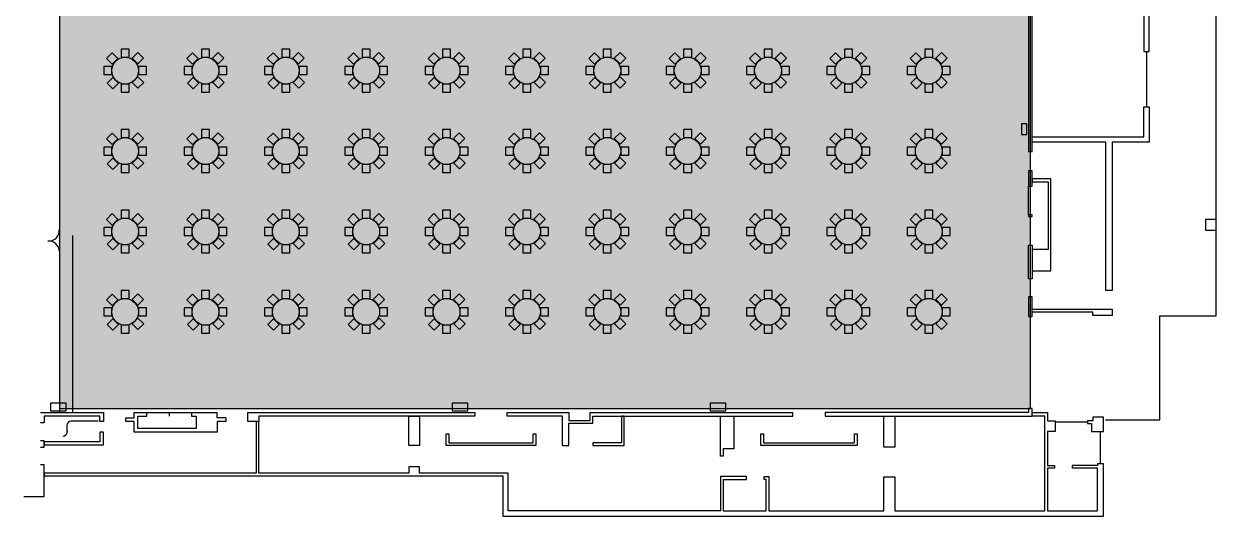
# Model space of a CAD drawing. Header units: feet. Extents: x 304 to 526, y 573 to 801.
# Drawn here: x 303.9 to 526.5, y 572.6 to 664.4 of the extents above; entities that cross this region are included whole.
import ezdxf

# ---------------------------------------------------------------- set-up
doc = ezdxf.new("R2010")
doc.units = ezdxf.units.FT
doc.header["$MEASUREMENT"] = 0
doc.layers.add('building', color=7, linetype='Continuous')
doc.layers.add('Layer 13', color=7, linetype='Continuous')

msp = doc.modelspace()

# ---------------------------------------------------------------- hatches: boundary and pattern name
at = {"layer": 'building', "lineweight": 0, "true_color": 0xe6e6e6, "transparency": 33554687}
h = msp.add_hatch(color=254, dxfattribs=at)
h.dxf.hatch_style = 1
h.paths.add_polyline_path([(491.79, 760.88), (310.54, 760.88), (310.54, 592.71), (491.79, 592.71)])
h = msp.add_hatch(color=254, dxfattribs=at)
h.dxf.hatch_style = 1
h.paths.add_polyline_path([(491.79, 760.88), (310.54, 760.88), (310.54, 592.71), (491.79, 592.71)])
h = msp.add_hatch(color=254, dxfattribs=at)
h.dxf.hatch_style = 1
h.paths.add_polyline_path([(491.79, 760.88), (310.54, 760.88), (310.54, 592.71), (491.79, 592.71)])
h = msp.add_hatch(color=254, dxfattribs=at)
h.dxf.hatch_style = 1
h.paths.add_polyline_path([(491.79, 760.88), (310.54, 760.88), (310.54, 592.71), (491.79, 592.71)])
at = {"layer": 'Layer 13', "lineweight": 0, "true_color": 0xd5a6bd, "transparency": 33554687}
h = msp.add_hatch(color=9, dxfattribs=at)
edge = h.paths.add_edge_path(flags=0)
edge.add_ellipse((322.82, 655.73), major_axis=(2.5, 0), ratio=1, start_angle=0.0057, end_angle=360, ccw=False)
edge.add_line((325.32, 655.73), (325.32, 655.73))
h = msp.add_hatch(color=9, dxfattribs=at)
edge = h.paths.add_edge_path(flags=0)
edge.add_ellipse((337.82, 655.73), major_axis=(2.5, 0), ratio=1, start_angle=0.0057, end_angle=360, ccw=False)
edge.add_line((340.32, 655.73), (340.32, 655.73))
h = msp.add_hatch(color=9, dxfattribs=at)
edge = h.paths.add_edge_path(flags=0)
edge.add_ellipse((352.82, 655.73), major_axis=(2.5, 0), ratio=1, start_angle=0.0057, end_angle=360, ccw=False)
edge.add_line((355.32, 655.73), (355.32, 655.73))
h = msp.add_hatch(color=9, dxfattribs=at)
edge = h.paths.add_edge_path(flags=0)
edge.add_ellipse((367.82, 655.73), major_axis=(2.5, 0), ratio=1, start_angle=0.0057, end_angle=360, ccw=False)
edge.add_line((370.32, 655.73), (370.32, 655.73))
h = msp.add_hatch(color=9, dxfattribs=at)
edge = h.paths.add_edge_path(flags=0)
edge.add_ellipse((382.82, 655.73), major_axis=(2.5, 0), ratio=1, start_angle=0.0057, end_angle=360, ccw=False)
edge.add_line((385.32, 655.73), (385.32, 655.73))
h = msp.add_hatch(color=9, dxfattribs=at)
edge = h.paths.add_edge_path(flags=0)
edge.add_ellipse((397.82, 655.73), major_axis=(2.5, 0), ratio=1, start_angle=0.0057, end_angle=360, ccw=False)
edge.add_line((400.32, 655.73), (400.32, 655.73))
h = msp.add_hatch(color=9, dxfattribs=at)
edge = h.paths.add_edge_path(flags=0)
edge.add_ellipse((412.82, 655.73), major_axis=(2.5, 0), ratio=1, start_angle=0.0057, end_angle=360, ccw=False)
edge.add_line((415.32, 655.73), (415.32, 655.73))
h = msp.add_hatch(color=9, dxfattribs=at)
edge = h.paths.add_edge_path(flags=0)
edge.add_ellipse((427.82, 655.73), major_axis=(2.5, 0), ratio=1, start_angle=0.0057, end_angle=360, ccw=False)
edge.add_line((430.32, 655.73), (430.32, 655.73))
h = msp.add_hatch(color=9, dxfattribs=at)
edge = h.paths.add_edge_path(flags=0)
edge.add_ellipse((442.82, 655.73), major_axis=(2.5, 0), ratio=1, start_angle=0.0057, end_angle=360, ccw=False)
edge.add_line((445.32, 655.73), (445.32, 655.73))
h = msp.add_hatch(color=9, dxfattribs=at)
edge = h.paths.add_edge_path(flags=0)
edge.add_ellipse((457.82, 655.73), major_axis=(2.5, 0), ratio=1, start_angle=0.0057, end_angle=360, ccw=False)
edge.add_line((460.32, 655.73), (460.32, 655.73))
h = msp.add_hatch(color=9, dxfattribs=at)
edge = h.paths.add_edge_path(flags=0)
edge.add_ellipse((472.82, 655.73), major_axis=(2.5, 0), ratio=1, start_angle=0.0057, end_angle=360, ccw=False)
edge.add_line((475.32, 655.73), (475.32, 655.73))
h = msp.add_hatch(color=9, dxfattribs=at)
edge = h.paths.add_edge_path(flags=0)
edge.add_ellipse((322.82, 640.73), major_axis=(2.5, 0), ratio=1, start_angle=0.0057, end_angle=360, ccw=False)
edge.add_line((325.32, 640.73), (325.32, 640.73))
h = msp.add_hatch(color=9, dxfattribs=at)
edge = h.paths.add_edge_path(flags=0)
edge.add_ellipse((337.82, 640.73), major_axis=(2.5, 0), ratio=1, start_angle=0.0057, end_angle=360, ccw=False)
edge.add_line((340.32, 640.73), (340.32, 640.73))
h = msp.add_hatch(color=9, dxfattribs=at)
edge = h.paths.add_edge_path(flags=0)
edge.add_ellipse((352.82, 640.73), major_axis=(2.5, 0), ratio=1, start_angle=0.0057, end_angle=360, ccw=False)
edge.add_line((355.32, 640.73), (355.32, 640.73))
h = msp.add_hatch(color=9, dxfattribs=at)
edge = h.paths.add_edge_path(flags=0)
edge.add_ellipse((367.82, 640.73), major_axis=(2.5, 0), ratio=1, start_angle=0.0057, end_angle=360, ccw=False)
edge.add_line((370.32, 640.73), (370.32, 640.73))
h = msp.add_hatch(color=9, dxfattribs=at)
edge = h.paths.add_edge_path(flags=0)
edge.add_ellipse((382.82, 640.73), major_axis=(2.5, 0), ratio=1, start_angle=0.0057, end_angle=360, ccw=False)
edge.add_line((385.32, 640.73), (385.32, 640.73))
h = msp.add_hatch(color=9, dxfattribs=at)
edge = h.paths.add_edge_path(flags=0)
edge.add_ellipse((397.82, 640.73), major_axis=(2.5, 0), ratio=1, start_angle=0.0057, end_angle=360, ccw=False)
edge.add_line((400.32, 640.73), (400.32, 640.73))
h = msp.add_hatch(color=9, dxfattribs=at)
edge = h.paths.add_edge_path(flags=0)
edge.add_ellipse((412.82, 640.73), major_axis=(2.5, 0), ratio=1, start_angle=0.0057, end_angle=360, ccw=False)
edge.add_line((415.32, 640.73), (415.32, 640.73))
h = msp.add_hatch(color=9, dxfattribs=at)
edge = h.paths.add_edge_path(flags=0)
edge.add_ellipse((427.82, 640.73), major_axis=(2.5, 0), ratio=1, start_angle=0.0057, end_angle=360, ccw=False)
edge.add_line((430.32, 640.73), (430.32, 640.73))
h = msp.add_hatch(color=9, dxfattribs=at)
edge = h.paths.add_edge_path(flags=0)
edge.add_ellipse((442.82, 640.73), major_axis=(2.5, 0), ratio=1, start_angle=0.0057, end_angle=360, ccw=False)
edge.add_line((445.32, 640.73), (445.32, 640.73))
h = msp.add_hatch(color=9, dxfattribs=at)
edge = h.paths.add_edge_path(flags=0)
edge.add_ellipse((457.82, 640.73), major_axis=(2.5, 0), ratio=1, start_angle=0.0057, end_angle=360, ccw=False)
edge.add_line((460.32, 640.73), (460.32, 640.73))
h = msp.add_hatch(color=9, dxfattribs=at)
edge = h.paths.add_edge_path(flags=0)
edge.add_ellipse((472.82, 640.73), major_axis=(2.5, 0), ratio=1, start_angle=0.0057, end_angle=360, ccw=False)
edge.add_line((475.32, 640.73), (475.32, 640.73))
h = msp.add_hatch(color=9, dxfattribs=at)
edge = h.paths.add_edge_path(flags=0)
edge.add_ellipse((322.82, 625.73), major_axis=(2.5, 0), ratio=1, start_angle=0.0057, end_angle=360, ccw=False)
edge.add_line((325.32, 625.73), (325.32, 625.73))
h = msp.add_hatch(color=9, dxfattribs=at)
edge = h.paths.add_edge_path(flags=0)
edge.add_ellipse((337.82, 625.73), major_axis=(2.5, 0), ratio=1, start_angle=0.0057, end_angle=360, ccw=False)
edge.add_line((340.32, 625.73), (340.32, 625.73))
h = msp.add_hatch(color=9, dxfattribs=at)
edge = h.paths.add_edge_path(flags=0)
edge.add_ellipse((352.82, 625.73), major_axis=(2.5, 0), ratio=1, start_angle=0.0057, end_angle=360, ccw=False)
edge.add_line((355.32, 625.73), (355.32, 625.73))
h = msp.add_hatch(color=9, dxfattribs=at)
edge = h.paths.add_edge_path(flags=0)
edge.add_ellipse((367.82, 625.73), major_axis=(2.5, 0), ratio=1, start_angle=0.0057, end_angle=360, ccw=False)
edge.add_line((370.32, 625.73), (370.32, 625.73))
h = msp.add_hatch(color=9, dxfattribs=at)
edge = h.paths.add_edge_path(flags=0)
edge.add_ellipse((382.82, 625.73), major_axis=(2.5, 0), ratio=1, start_angle=0.0057, end_angle=360, ccw=False)
edge.add_line((385.32, 625.73), (385.32, 625.73))
h = msp.add_hatch(color=9, dxfattribs=at)
edge = h.paths.add_edge_path(flags=0)
edge.add_ellipse((397.82, 625.73), major_axis=(2.5, 0), ratio=1, start_angle=0.0057, end_angle=360, ccw=False)
edge.add_line((400.32, 625.73), (400.32, 625.73))
h = msp.add_hatch(color=9, dxfattribs=at)
edge = h.paths.add_edge_path(flags=0)
edge.add_ellipse((412.82, 625.73), major_axis=(2.5, 0), ratio=1, start_angle=0.0057, end_angle=360, ccw=False)
edge.add_line((415.32, 625.73), (415.32, 625.73))
h = msp.add_hatch(color=9, dxfattribs=at)
edge = h.paths.add_edge_path(flags=0)
edge.add_ellipse((427.82, 625.73), major_axis=(2.5, 0), ratio=1, start_angle=0.0057, end_angle=360, ccw=False)
edge.add_line((430.32, 625.73), (430.32, 625.73))
h = msp.add_hatch(color=9, dxfattribs=at)
edge = h.paths.add_edge_path(flags=0)
edge.add_ellipse((442.82, 625.73), major_axis=(2.5, 0), ratio=1, start_angle=0.0057, end_angle=360, ccw=False)
edge.add_line((445.32, 625.73), (445.32, 625.73))
h = msp.add_hatch(color=9, dxfattribs=at)
edge = h.paths.add_edge_path(flags=0)
edge.add_ellipse((457.82, 625.73), major_axis=(2.5, 0), ratio=1, start_angle=0.0057, end_angle=360, ccw=False)
edge.add_line((460.32, 625.73), (460.32, 625.73))
h = msp.add_hatch(color=9, dxfattribs=at)
edge = h.paths.add_edge_path(flags=0)
edge.add_ellipse((472.82, 625.73), major_axis=(2.5, 0), ratio=1, start_angle=0.0057, end_angle=360, ccw=False)
edge.add_line((475.32, 625.73), (475.32, 625.73))
h = msp.add_hatch(color=9, dxfattribs=at)
edge = h.paths.add_edge_path(flags=0)
edge.add_ellipse((322.82, 610.73), major_axis=(2.5, 0), ratio=1, start_angle=0.0057, end_angle=360, ccw=False)
edge.add_line((325.32, 610.73), (325.32, 610.73))
h = msp.add_hatch(color=9, dxfattribs=at)
edge = h.paths.add_edge_path(flags=0)
edge.add_ellipse((337.82, 610.73), major_axis=(2.5, 0), ratio=1, start_angle=0.0057, end_angle=360, ccw=False)
edge.add_line((340.32, 610.73), (340.32, 610.73))
h = msp.add_hatch(color=9, dxfattribs=at)
edge = h.paths.add_edge_path(flags=0)
edge.add_ellipse((352.82, 610.73), major_axis=(2.5, 0), ratio=1, start_angle=0.0057, end_angle=360, ccw=False)
edge.add_line((355.32, 610.73), (355.32, 610.73))
h = msp.add_hatch(color=9, dxfattribs=at)
edge = h.paths.add_edge_path(flags=0)
edge.add_ellipse((367.82, 610.73), major_axis=(2.5, 0), ratio=1, start_angle=0.0057, end_angle=360, ccw=False)
edge.add_line((370.32, 610.73), (370.32, 610.73))
h = msp.add_hatch(color=9, dxfattribs=at)
edge = h.paths.add_edge_path(flags=0)
edge.add_ellipse((382.82, 610.73), major_axis=(2.5, 0), ratio=1, start_angle=0.0057, end_angle=360, ccw=False)
edge.add_line((385.32, 610.73), (385.32, 610.73))
h = msp.add_hatch(color=9, dxfattribs=at)
edge = h.paths.add_edge_path(flags=0)
edge.add_ellipse((397.82, 610.73), major_axis=(2.5, 0), ratio=1, start_angle=0.0057, end_angle=360, ccw=False)
edge.add_line((400.32, 610.73), (400.32, 610.73))
h = msp.add_hatch(color=9, dxfattribs=at)
edge = h.paths.add_edge_path(flags=0)
edge.add_ellipse((412.82, 610.73), major_axis=(2.5, 0), ratio=1, start_angle=0.0057, end_angle=360, ccw=False)
edge.add_line((415.32, 610.73), (415.32, 610.73))
h = msp.add_hatch(color=9, dxfattribs=at)
edge = h.paths.add_edge_path(flags=0)
edge.add_ellipse((427.82, 610.73), major_axis=(2.5, 0), ratio=1, start_angle=0.0057, end_angle=360, ccw=False)
edge.add_line((430.32, 610.73), (430.32, 610.73))
h = msp.add_hatch(color=9, dxfattribs=at)
edge = h.paths.add_edge_path(flags=0)
edge.add_ellipse((442.82, 610.73), major_axis=(2.5, 0), ratio=1, start_angle=0.0057, end_angle=360, ccw=False)
edge.add_line((445.32, 610.73), (445.32, 610.73))
h = msp.add_hatch(color=9, dxfattribs=at)
edge = h.paths.add_edge_path(flags=0)
edge.add_ellipse((457.82, 610.73), major_axis=(2.5, 0), ratio=1, start_angle=0.0057, end_angle=360, ccw=False)
edge.add_line((460.32, 610.73), (460.32, 610.73))
h = msp.add_hatch(color=9, dxfattribs=at)
edge = h.paths.add_edge_path(flags=0)
edge.add_ellipse((472.82, 610.73), major_axis=(2.5, 0), ratio=1, start_angle=0.0057, end_angle=360, ccw=False)
edge.add_line((475.32, 610.73), (475.32, 610.73))

# ---------------------------------------------------------------- linework, layer by layer
at = {"layer": 'building', "color": 254, "lineweight": 0, "true_color": 0xe6e6e6, "transparency": 33554687}
msp.add_lwpolyline([(491.79, 760.88), (310.54, 760.88), (310.54, 592.71), (491.79, 592.71)], close=True, dxfattribs=at)
msp.add_lwpolyline([(491.79, 760.88), (310.54, 760.88), (310.54, 592.71), (491.79, 592.71)], close=True, dxfattribs=at)
msp.add_lwpolyline([(491.79, 760.88), (310.54, 760.88), (310.54, 592.71), (491.79, 592.71)], close=True, dxfattribs=at)
msp.add_lwpolyline([(491.79, 760.88), (310.54, 760.88), (310.54, 592.71), (491.79, 592.71)], close=True, dxfattribs=at)
at = {"layer": 'building', "color": 254, "lineweight": 0, "true_color": 0xe6e6e6}
msp.add_lwpolyline([(491.79, 760.88), (310.54, 760.88), (310.54, 592.71), (491.79, 592.71)], close=True, dxfattribs=at)
msp.add_lwpolyline([(491.79, 760.88), (310.54, 760.88), (310.54, 592.71), (491.79, 592.71)], close=True, dxfattribs=at)
msp.add_lwpolyline([(491.79, 760.88), (310.54, 760.88), (310.54, 592.71), (491.79, 592.71)], close=True, dxfattribs=at)
msp.add_lwpolyline([(491.79, 760.88), (310.54, 760.88), (310.54, 592.71), (491.79, 592.71)], close=True, dxfattribs=at)
msp.add_lwpolyline([(491.79, 760.88), (310.54, 760.88), (310.54, 592.71), (491.79, 592.71)], close=True, dxfattribs=at)
msp.add_lwpolyline([(491.79, 760.88), (310.54, 760.88), (310.54, 592.71), (491.79, 592.71)], close=True, dxfattribs=at)
msp.add_lwpolyline([(491.79, 760.88), (310.54, 760.88), (310.54, 592.71), (491.79, 592.71)], close=True, dxfattribs=at)
msp.add_lwpolyline([(491.79, 760.88), (310.54, 760.88), (310.54, 592.71), (491.79, 592.71)], close=True, dxfattribs=at)
at = {"layer": 'building', "color": 254, "lineweight": 25, "true_color": 0xe6e6e6}
msp.add_lwpolyline([(491.79, 760.88), (310.54, 760.88), (310.54, 592.71), (491.79, 592.71)], close=True, dxfattribs=at)
msp.add_lwpolyline([(491.79, 760.88), (310.54, 760.88), (310.54, 592.71), (491.79, 592.71)], close=True, dxfattribs=at)
msp.add_lwpolyline([(491.79, 760.88), (310.54, 760.88), (310.54, 592.71), (491.79, 592.71)], close=True, dxfattribs=at)
msp.add_lwpolyline([(491.79, 760.88), (310.54, 760.88), (310.54, 592.71), (491.79, 592.71)], close=True, dxfattribs=at)
at = {"layer": 'building', "color": 18, "lineweight": 25, "true_color": 0x000000}
for points in [[(310.54, 760.88), (310.54, 591.97)], [(505.79, 590.6), (515.96, 590.6), (515.96, 609.97), (526.46, 609.97), (526.46, 715.96), (526.46, 717.96), (524.46, 717.96), (524.46, 715.96), (526.46, 715.96), (526.46, 736.96)], [(492.92, 690.68), (492.92, 688.94), (492.92, 687.88), (491.46, 687.88), (491.46, 640.63), (492.12, 640.63), (492.12, 671.64), (513.29, 671.64), (513.29, 671.13), (513.96, 671.13), (513.96, 673.96)], [(513.46, 659.3), (513.46, 648.96)], [(491.46, 628.84), (491.46, 634.17)], [(313.01, 624.96), (313.01, 591.96)], [(491.79, 592.71), (491.79, 609.88)], [(503.46, 610.67), (492.12, 610.67), (492.12, 611.21), (507.05, 611.21), (507.05, 610.05), (505.88, 610.05), (503.45, 610.05), (503.45, 610.67)], [(307.02, 591.96), (318.77, 591.96), (318.77, 590.29), (318.11, 590.29), (318.11, 591.3), (307.69, 591.3), (307.69, 590.01), (307.02, 590.01)], [(345.75, 591.96), (388.11, 591.96), (388.11, 591.3), (347.75, 591.3), (347.75, 590.3), (347.25, 590.3), (347.25, 580.67), (307.69, 580.67), (307.69, 580.17), (393.34, 580.17), (393.34, 572.64), (505.45, 572.64), (505.45, 582.4), (504.29, 582.4), (504.29, 582.06), (499.61, 582.06), (499.61, 581.56)], [(317.8, 590.35), (312.7, 590.35)], [(341.59, 590.96), (341.59, 590.3), (340, 590.3), (340, 588.32), (324.53, 588.32), (324.53, 590.3), (322.94, 590.3), (322.94, 590.96), (324.53, 590.96), (324.53, 591.96), (326.86, 591.96)], [(331.03, 591.96), (331.03, 591.3)], [(335.2, 591.96), (340, 591.96)], [(340, 590.96), (340, 591.96)], [(341.59, 590.96), (340, 590.96)], [(434.46, 579.5), (438.79, 579.5), (438.79, 580), (433.96, 580), (433.96, 573.64), (394.34, 573.64), (394.34, 580.67), (377.75, 580.67), (377.75, 581.82), (375.75, 581.82), (375.75, 580.67), (347.75, 580.67), (347.75, 590.3), (345.75, 590.3), (345.75, 591.96)], [(404.46, 585.82), (404.46, 591.3), (394.11, 591.3), (394.11, 591.96), (405.61, 591.96), (405.61, 590.48), (409.61, 590.48), (409.61, 591.96), (415.96, 591.96), (433.96, 591.96), (447.46, 591.96)], [(404.46, 585.82), (405.61, 585.82), (405.61, 589.98), (410.11, 589.98), (410.11, 591.3), (447.46, 591.3), (447.46, 591.96)], [(434.46, 579.5), (434.46, 573.64), (442.46, 573.64), (442.46, 579.5), (442.12, 579.5), (442.12, 580), (442.96, 580), (442.96, 573.64), (464.46, 573.64), (464.46, 579.95), (466.46, 579.95), (466.46, 573.64), (494.46, 573.64), (494.46, 591.3), (492.12, 591.3), (492.12, 591.96), (494.96, 591.96), (494.96, 590.38), (496.42, 590.38)], [(496.42, 590.38), (496.42, 588.4), (494.96, 588.4), (494.96, 582.06), (496.27, 582.06), (496.27, 581.56), (494.96, 581.56), (494.96, 573.64), (504.29, 573.64), (504.29, 581.56), (499.61, 581.56)], [(502.42, 590.16), (496.42, 590.16)], [(505.45, 588.4), (505.45, 591.1), (503.45, 591.1), (503.45, 590.38), (502.42, 590.38), (502.42, 589.94), (503.2, 589.94), (503.2, 588.4), (505.45, 588.4)], [(311.97, 588.3), (311.97, 589.7)], [(311.97, 588.47), (311.97, 588.34)], [(504.87, 582.4), (504.87, 588.4)], [(307.02, 585.52), (307.69, 585.52), (307.69, 586.68), (307.02, 586.68)], [(303.91, 576.28), (307.69, 576.28), (307.69, 582.18), (307.02, 582.18)]]:
    msp.add_lwpolyline(points, dxfattribs=at)
for points in [[(512.96, 659.3), (513.96, 659.3), (513.96, 668.03), (512.96, 668.03), (512.96, 659.3)], [(512.96, 643.38), (512.96, 648.96), (513.96, 648.96), (513.96, 642.38), (507.05, 642.38), (507.05, 614.71), (505.88, 614.71), (505.88, 642.38), (492.12, 642.38), (492.12, 643.38), (506.88, 643.38), (512.96, 643.38)], [(491.12, 645.8), (490.16, 645.8), (490.16, 643.84), (491.12, 643.84), (491.12, 645.8)], [(492.12, 637.05), (491.46, 637.05), (491.46, 634.17), (492.12, 634.17), (492.12, 637.05)], [(495.09, 622.36), (492.12, 622.36), (492.12, 618.38), (495.63, 618.38), (495.63, 635.55), (492.12, 635.55), (492.12, 635.01), (495.09, 635.01), (495.09, 622.36)], [(491.46, 628.53), (492.12, 628.53), (492.12, 628.84), (491.46, 628.84), (491.46, 628.53)], [(526.46, 627.96), (524.46, 627.96), (524.46, 625.96), (526.46, 625.96), (526.46, 627.96)], [(491.46, 623.19), (492.12, 623.19), (492.12, 616.88), (491.46, 616.88), (491.46, 623.19)], [(492.12, 613.55), (491.46, 613.55), (491.46, 609.88), (492.12, 609.88), (492.12, 613.55)], [(311.81, 592.29), (311.81, 593.72), (308.88, 593.72), (308.88, 592.29), (311.81, 592.29)], [(386.78, 592.29), (386.78, 593.72), (383.84, 593.72), (383.84, 592.29), (386.78, 592.29)], [(434.94, 592.29), (434.94, 593.72), (432, 593.72), (432, 592.29), (434.94, 592.29)], [(453.46, 591.96), (453.46, 591.3), (492.12, 591.3), (492.12, 592.71), (491.46, 592.71), (491.46, 591.96), (466.46, 591.96), (453.46, 591.96)], [(326.86, 591.3), (326.86, 591.96), (335.2, 591.96), (335.2, 591.3), (336.06, 591.3), (336.06, 588.98), (325.2, 588.98), (325.2, 591.3), (326.86, 591.3)], [(377.75, 591.3), (377.75, 585.8), (375.75, 585.8), (375.75, 591.3), (377.75, 591.3)], [(415.96, 585.82), (415.96, 591.3), (415.46, 591.3), (415.46, 586.32), (410.12, 586.32), (410.12, 585.82), (415.46, 585.82), (415.96, 585.82)], [(433.96, 583.83), (433.96, 591.3), (436.46, 591.3), (436.46, 585.21), (434.46, 585.21), (434.46, 583.83), (433.96, 583.83)], [(466.46, 591.3), (466.46, 585.51), (464.46, 585.51), (464.46, 591.3), (466.46, 591.3)], [(318.77, 588.32), (318.11, 588.32), (318.11, 586.51), (307.69, 586.51), (307.69, 585.96), (318.77, 585.96), (318.77, 588.32)], [(399.46, 585.8), (382.75, 585.8), (382.75, 587.96), (383.25, 587.96), (383.25, 586.3), (398.96, 586.3), (398.96, 587.96), (399.46, 587.96), (399.46, 585.8)], [(441.96, 586.3), (458.96, 586.3), (458.96, 587.96), (459.46, 587.96), (459.46, 585.8), (441.46, 585.8), (441.46, 587.96), (441.96, 587.96), (441.96, 586.3)]]:
    msp.add_lwpolyline(points, close=True, dxfattribs=at)
for centre, radius, start, end in [((308.54, 625.94), 2, -90, 3.37), ((308.55, 621.94), 2, 1.471, 94.841), ((312.71, 589.59), 0.75, 90, 180), ((311.22, 588.3), 0.75, -90, 0)]:
    msp.add_arc(centre, radius, start, end, dxfattribs=at)
at = {"layer": 'Layer 13', "color": 18, "lineweight": 25, "true_color": 0x000000}
for points in [[(321.48, 657.99), (320.42, 659.05), (319.36, 657.99), (320.42, 656.93)], [(323.57, 659.73), (322.07, 659.73), (322.07, 658.23), (323.57, 658.23)], [(325.19, 659.1), (324.13, 658.04), (325.19, 656.98), (326.25, 658.04)], [(336.48, 657.99), (335.42, 659.05), (334.36, 657.99), (335.42, 656.93)], [(338.57, 659.73), (337.07, 659.73), (337.07, 658.23), (338.57, 658.23)], [(340.19, 659.1), (339.13, 658.04), (340.19, 656.98), (341.25, 658.04)], [(351.48, 657.99), (350.42, 659.05), (349.36, 657.99), (350.42, 656.93)], [(353.57, 659.73), (352.07, 659.73), (352.07, 658.23), (353.57, 658.23)], [(355.19, 659.1), (354.13, 658.04), (355.19, 656.98), (356.25, 658.04)], [(366.48, 657.99), (365.42, 659.05), (364.36, 657.99), (365.42, 656.93)], [(368.57, 659.73), (367.07, 659.73), (367.07, 658.23), (368.57, 658.23)], [(370.19, 659.1), (369.13, 658.04), (370.19, 656.98), (371.25, 658.04)], [(381.48, 657.99), (380.42, 659.05), (379.36, 657.99), (380.42, 656.93)], [(383.57, 659.73), (382.07, 659.73), (382.07, 658.23), (383.57, 658.23)], [(385.19, 659.1), (384.13, 658.04), (385.19, 656.98), (386.25, 658.04)], [(396.48, 657.99), (395.42, 659.05), (394.36, 657.99), (395.42, 656.93)], [(398.57, 659.73), (397.07, 659.73), (397.07, 658.23), (398.57, 658.23)], [(400.19, 659.1), (399.13, 658.04), (400.19, 656.98), (401.25, 658.04)], [(411.48, 657.99), (410.42, 659.05), (409.36, 657.99), (410.42, 656.93)], [(413.57, 659.73), (412.07, 659.73), (412.07, 658.23), (413.57, 658.23)], [(415.19, 659.1), (414.13, 658.04), (415.19, 656.98), (416.25, 658.04)], [(426.48, 657.99), (425.42, 659.05), (424.36, 657.99), (425.42, 656.93)], [(428.57, 659.73), (427.07, 659.73), (427.07, 658.23), (428.57, 658.23)], [(430.19, 659.1), (429.13, 658.04), (430.19, 656.98), (431.25, 658.04)], [(441.48, 657.99), (440.42, 659.05), (439.36, 657.99), (440.42, 656.93)], [(443.57, 659.73), (442.07, 659.73), (442.07, 658.23), (443.57, 658.23)], [(445.19, 659.1), (444.13, 658.04), (445.19, 656.98), (446.25, 658.04)], [(456.48, 657.99), (455.42, 659.05), (454.36, 657.99), (455.42, 656.93)], [(458.57, 659.73), (457.07, 659.73), (457.07, 658.23), (458.57, 658.23)], [(460.19, 659.1), (459.13, 658.04), (460.19, 656.98), (461.25, 658.04)], [(471.48, 657.99), (470.42, 659.05), (469.36, 657.99), (470.42, 656.93)], [(473.57, 659.73), (472.07, 659.73), (472.07, 658.23), (473.57, 658.23)], [(475.19, 659.1), (474.13, 658.04), (475.19, 656.98), (476.25, 658.04)], [(320.32, 656.48), (318.82, 656.48), (318.82, 654.98), (320.32, 654.98)], [(320.51, 654.42), (319.45, 653.36), (320.51, 652.3), (321.57, 653.36)], [(326.28, 653.49), (325.22, 654.55), (324.16, 653.49), (325.22, 652.43)], [(326.82, 656.48), (325.32, 656.48), (325.32, 654.98), (326.82, 654.98)], [(335.32, 656.48), (333.82, 656.48), (333.82, 654.98), (335.32, 654.98)], [(335.51, 654.42), (334.45, 653.36), (335.51, 652.3), (336.57, 653.36)], [(341.28, 653.49), (340.22, 654.55), (339.16, 653.49), (340.22, 652.43)], [(341.82, 656.48), (340.32, 656.48), (340.32, 654.98), (341.82, 654.98)], [(350.32, 656.48), (348.82, 656.48), (348.82, 654.98), (350.32, 654.98)], [(350.51, 654.42), (349.45, 653.36), (350.51, 652.3), (351.57, 653.36)], [(356.28, 653.49), (355.22, 654.55), (354.16, 653.49), (355.22, 652.43)], [(356.82, 656.48), (355.32, 656.48), (355.32, 654.98), (356.82, 654.98)], [(365.32, 656.48), (363.82, 656.48), (363.82, 654.98), (365.32, 654.98)], [(365.51, 654.42), (364.45, 653.36), (365.51, 652.3), (366.57, 653.36)], [(371.28, 653.49), (370.22, 654.55), (369.16, 653.49), (370.22, 652.43)], [(371.82, 656.48), (370.32, 656.48), (370.32, 654.98), (371.82, 654.98)], [(380.32, 656.48), (378.82, 656.48), (378.82, 654.98), (380.32, 654.98)], [(380.51, 654.42), (379.45, 653.36), (380.51, 652.3), (381.57, 653.36)], [(386.28, 653.49), (385.22, 654.55), (384.16, 653.49), (385.22, 652.43)], [(386.82, 656.48), (385.32, 656.48), (385.32, 654.98), (386.82, 654.98)], [(395.32, 656.48), (393.82, 656.48), (393.82, 654.98), (395.32, 654.98)], [(395.51, 654.42), (394.45, 653.36), (395.51, 652.3), (396.57, 653.36)], [(401.28, 653.49), (400.22, 654.55), (399.16, 653.49), (400.22, 652.43)], [(401.82, 656.48), (400.32, 656.48), (400.32, 654.98), (401.82, 654.98)], [(410.32, 656.48), (408.82, 656.48), (408.82, 654.98), (410.32, 654.98)], [(410.51, 654.42), (409.45, 653.36), (410.51, 652.3), (411.57, 653.36)], [(416.28, 653.49), (415.22, 654.55), (414.16, 653.49), (415.22, 652.43)], [(416.82, 656.48), (415.32, 656.48), (415.32, 654.98), (416.82, 654.98)], [(425.32, 656.48), (423.82, 656.48), (423.82, 654.98), (425.32, 654.98)], [(425.51, 654.42), (424.45, 653.36), (425.51, 652.3), (426.57, 653.36)], [(431.28, 653.49), (430.22, 654.55), (429.16, 653.49), (430.22, 652.43)], [(431.82, 656.48), (430.32, 656.48), (430.32, 654.98), (431.82, 654.98)], [(440.32, 656.48), (438.82, 656.48), (438.82, 654.98), (440.32, 654.98)], [(440.51, 654.42), (439.45, 653.36), (440.51, 652.3), (441.57, 653.36)], [(446.28, 653.49), (445.22, 654.55), (444.16, 653.49), (445.22, 652.43)], [(446.82, 656.48), (445.32, 656.48), (445.32, 654.98), (446.82, 654.98)], [(455.32, 656.48), (453.82, 656.48), (453.82, 654.98), (455.32, 654.98)], [(455.51, 654.42), (454.45, 653.36), (455.51, 652.3), (456.57, 653.36)], [(461.28, 653.49), (460.22, 654.55), (459.16, 653.49), (460.22, 652.43)], [(461.82, 656.48), (460.32, 656.48), (460.32, 654.98), (461.82, 654.98)], [(470.32, 656.48), (468.82, 656.48), (468.82, 654.98), (470.32, 654.98)], [(470.51, 654.42), (469.45, 653.36), (470.51, 652.3), (471.57, 653.36)], [(476.28, 653.49), (475.22, 654.55), (474.16, 653.49), (475.22, 652.43)], [(476.82, 656.48), (475.32, 656.48), (475.32, 654.98), (476.82, 654.98)], [(323.57, 653.23), (322.07, 653.23), (322.07, 651.73), (323.57, 651.73)], [(338.57, 653.23), (337.07, 653.23), (337.07, 651.73), (338.57, 651.73)], [(353.57, 653.23), (352.07, 653.23), (352.07, 651.73), (353.57, 651.73)], [(368.57, 653.23), (367.07, 653.23), (367.07, 651.73), (368.57, 651.73)], [(383.57, 653.23), (382.07, 653.23), (382.07, 651.73), (383.57, 651.73)], [(398.57, 653.23), (397.07, 653.23), (397.07, 651.73), (398.57, 651.73)], [(413.57, 653.23), (412.07, 653.23), (412.07, 651.73), (413.57, 651.73)], [(428.57, 653.23), (427.07, 653.23), (427.07, 651.73), (428.57, 651.73)], [(443.57, 653.23), (442.07, 653.23), (442.07, 651.73), (443.57, 651.73)], [(458.57, 653.23), (457.07, 653.23), (457.07, 651.73), (458.57, 651.73)], [(473.57, 653.23), (472.07, 653.23), (472.07, 651.73), (473.57, 651.73)], [(321.48, 642.99), (320.42, 644.05), (319.36, 642.99), (320.42, 641.93)], [(323.57, 644.73), (322.07, 644.73), (322.07, 643.23), (323.57, 643.23)], [(325.19, 644.1), (324.13, 643.04), (325.19, 641.98), (326.25, 643.04)], [(336.48, 642.99), (335.42, 644.05), (334.36, 642.99), (335.42, 641.93)], [(338.57, 644.73), (337.07, 644.73), (337.07, 643.23), (338.57, 643.23)], [(340.19, 644.1), (339.13, 643.04), (340.19, 641.98), (341.25, 643.04)], [(351.48, 642.99), (350.42, 644.05), (349.36, 642.99), (350.42, 641.93)], [(353.57, 644.73), (352.07, 644.73), (352.07, 643.23), (353.57, 643.23)], [(355.19, 644.1), (354.13, 643.04), (355.19, 641.98), (356.25, 643.04)], [(366.48, 642.99), (365.42, 644.05), (364.36, 642.99), (365.42, 641.93)], [(368.57, 644.73), (367.07, 644.73), (367.07, 643.23), (368.57, 643.23)], [(370.19, 644.1), (369.13, 643.04), (370.19, 641.98), (371.25, 643.04)], [(381.48, 642.99), (380.42, 644.05), (379.36, 642.99), (380.42, 641.93)], [(383.57, 644.73), (382.07, 644.73), (382.07, 643.23), (383.57, 643.23)], [(385.19, 644.1), (384.13, 643.04), (385.19, 641.98), (386.25, 643.04)], [(396.48, 642.99), (395.42, 644.05), (394.36, 642.99), (395.42, 641.93)], [(398.57, 644.73), (397.07, 644.73), (397.07, 643.23), (398.57, 643.23)], [(400.19, 644.1), (399.13, 643.04), (400.19, 641.98), (401.25, 643.04)], [(411.48, 642.99), (410.42, 644.05), (409.36, 642.99), (410.42, 641.93)], [(413.57, 644.73), (412.07, 644.73), (412.07, 643.23), (413.57, 643.23)], [(415.19, 644.1), (414.13, 643.04), (415.19, 641.98), (416.25, 643.04)], [(426.48, 642.99), (425.42, 644.05), (424.36, 642.99), (425.42, 641.93)], [(428.57, 644.73), (427.07, 644.73), (427.07, 643.23), (428.57, 643.23)], [(430.19, 644.1), (429.13, 643.04), (430.19, 641.98), (431.25, 643.04)], [(441.48, 642.99), (440.42, 644.05), (439.36, 642.99), (440.42, 641.93)], [(443.57, 644.73), (442.07, 644.73), (442.07, 643.23), (443.57, 643.23)], [(445.19, 644.1), (444.13, 643.04), (445.19, 641.98), (446.25, 643.04)], [(456.48, 642.99), (455.42, 644.05), (454.36, 642.99), (455.42, 641.93)], [(458.57, 644.73), (457.07, 644.73), (457.07, 643.23), (458.57, 643.23)], [(460.19, 644.1), (459.13, 643.04), (460.19, 641.98), (461.25, 643.04)], [(471.48, 642.99), (470.42, 644.05), (469.36, 642.99), (470.42, 641.93)], [(473.57, 644.73), (472.07, 644.73), (472.07, 643.23), (473.57, 643.23)], [(475.19, 644.1), (474.13, 643.04), (475.19, 641.98), (476.25, 643.04)], [(320.32, 641.48), (318.82, 641.48), (318.82, 639.98), (320.32, 639.98)], [(326.82, 641.48), (325.32, 641.48), (325.32, 639.98), (326.82, 639.98)], [(335.32, 641.48), (333.82, 641.48), (333.82, 639.98), (335.32, 639.98)], [(341.82, 641.48), (340.32, 641.48), (340.32, 639.98), (341.82, 639.98)], [(350.32, 641.48), (348.82, 641.48), (348.82, 639.98), (350.32, 639.98)], [(356.82, 641.48), (355.32, 641.48), (355.32, 639.98), (356.82, 639.98)], [(365.32, 641.48), (363.82, 641.48), (363.82, 639.98), (365.32, 639.98)], [(371.82, 641.48), (370.32, 641.48), (370.32, 639.98), (371.82, 639.98)], [(380.32, 641.48), (378.82, 641.48), (378.82, 639.98), (380.32, 639.98)], [(386.82, 641.48), (385.32, 641.48), (385.32, 639.98), (386.82, 639.98)], [(395.32, 641.48), (393.82, 641.48), (393.82, 639.98), (395.32, 639.98)], [(401.82, 641.48), (400.32, 641.48), (400.32, 639.98), (401.82, 639.98)], [(410.32, 641.48), (408.82, 641.48), (408.82, 639.98), (410.32, 639.98)], [(416.82, 641.48), (415.32, 641.48), (415.32, 639.98), (416.82, 639.98)], [(425.32, 641.48), (423.82, 641.48), (423.82, 639.98), (425.32, 639.98)], [(431.82, 641.48), (430.32, 641.48), (430.32, 639.98), (431.82, 639.98)], [(440.32, 641.48), (438.82, 641.48), (438.82, 639.98), (440.32, 639.98)], [(446.82, 641.48), (445.32, 641.48), (445.32, 639.98), (446.82, 639.98)], [(455.32, 641.48), (453.82, 641.48), (453.82, 639.98), (455.32, 639.98)], [(461.82, 641.48), (460.32, 641.48), (460.32, 639.98), (461.82, 639.98)], [(470.32, 641.48), (468.82, 641.48), (468.82, 639.98), (470.32, 639.98)], [(476.82, 641.48), (475.32, 641.48), (475.32, 639.98), (476.82, 639.98)], [(320.51, 639.42), (319.45, 638.36), (320.51, 637.3), (321.57, 638.36)], [(326.28, 638.49), (325.22, 639.55), (324.16, 638.49), (325.22, 637.43)], [(335.51, 639.42), (334.45, 638.36), (335.51, 637.3), (336.57, 638.36)], [(341.28, 638.49), (340.22, 639.55), (339.16, 638.49), (340.22, 637.43)], [(350.51, 639.42), (349.45, 638.36), (350.51, 637.3), (351.57, 638.36)], [(356.28, 638.49), (355.22, 639.55), (354.16, 638.49), (355.22, 637.43)], [(365.51, 639.42), (364.45, 638.36), (365.51, 637.3), (366.57, 638.36)], [(371.28, 638.49), (370.22, 639.55), (369.16, 638.49), (370.22, 637.43)], [(380.51, 639.42), (379.45, 638.36), (380.51, 637.3), (381.57, 638.36)], [(386.28, 638.49), (385.22, 639.55), (384.16, 638.49), (385.22, 637.43)], [(395.51, 639.42), (394.45, 638.36), (395.51, 637.3), (396.57, 638.36)], [(401.28, 638.49), (400.22, 639.55), (399.16, 638.49), (400.22, 637.43)], [(410.51, 639.42), (409.45, 638.36), (410.51, 637.3), (411.57, 638.36)], [(416.28, 638.49), (415.22, 639.55), (414.16, 638.49), (415.22, 637.43)], [(425.51, 639.42), (424.45, 638.36), (425.51, 637.3), (426.57, 638.36)], [(431.28, 638.49), (430.22, 639.55), (429.16, 638.49), (430.22, 637.43)], [(440.51, 639.42), (439.45, 638.36), (440.51, 637.3), (441.57, 638.36)], [(446.28, 638.49), (445.22, 639.55), (444.16, 638.49), (445.22, 637.43)], [(455.51, 639.42), (454.45, 638.36), (455.51, 637.3), (456.57, 638.36)], [(461.28, 638.49), (460.22, 639.55), (459.16, 638.49), (460.22, 637.43)], [(470.51, 639.42), (469.45, 638.36), (470.51, 637.3), (471.57, 638.36)], [(476.28, 638.49), (475.22, 639.55), (474.16, 638.49), (475.22, 637.43)], [(323.57, 638.23), (322.07, 638.23), (322.07, 636.73), (323.57, 636.73)], [(338.57, 638.23), (337.07, 638.23), (337.07, 636.73), (338.57, 636.73)], [(353.57, 638.23), (352.07, 638.23), (352.07, 636.73), (353.57, 636.73)], [(368.57, 638.23), (367.07, 638.23), (367.07, 636.73), (368.57, 636.73)], [(383.57, 638.23), (382.07, 638.23), (382.07, 636.73), (383.57, 636.73)], [(398.57, 638.23), (397.07, 638.23), (397.07, 636.73), (398.57, 636.73)], [(413.57, 638.23), (412.07, 638.23), (412.07, 636.73), (413.57, 636.73)], [(428.57, 638.23), (427.07, 638.23), (427.07, 636.73), (428.57, 636.73)], [(443.57, 638.23), (442.07, 638.23), (442.07, 636.73), (443.57, 636.73)], [(458.57, 638.23), (457.07, 638.23), (457.07, 636.73), (458.57, 636.73)], [(473.57, 638.23), (472.07, 638.23), (472.07, 636.73), (473.57, 636.73)], [(321.48, 627.99), (320.42, 629.05), (319.36, 627.99), (320.42, 626.93)], [(323.57, 629.73), (322.07, 629.73), (322.07, 628.23), (323.57, 628.23)], [(325.19, 629.1), (324.13, 628.04), (325.19, 626.98), (326.25, 628.04)], [(336.48, 627.99), (335.42, 629.05), (334.36, 627.99), (335.42, 626.93)], [(338.57, 629.73), (337.07, 629.73), (337.07, 628.23), (338.57, 628.23)], [(340.19, 629.1), (339.13, 628.04), (340.19, 626.98), (341.25, 628.04)], [(351.48, 627.99), (350.42, 629.05), (349.36, 627.99), (350.42, 626.93)], [(353.57, 629.73), (352.07, 629.73), (352.07, 628.23), (353.57, 628.23)], [(355.19, 629.1), (354.13, 628.04), (355.19, 626.98), (356.25, 628.04)], [(366.48, 627.99), (365.42, 629.05), (364.36, 627.99), (365.42, 626.93)], [(368.57, 629.73), (367.07, 629.73), (367.07, 628.23), (368.57, 628.23)], [(370.19, 629.1), (369.13, 628.04), (370.19, 626.98), (371.25, 628.04)], [(381.48, 627.99), (380.42, 629.05), (379.36, 627.99), (380.42, 626.93)], [(383.57, 629.73), (382.07, 629.73), (382.07, 628.23), (383.57, 628.23)], [(385.19, 629.1), (384.13, 628.04), (385.19, 626.98), (386.25, 628.04)], [(396.48, 627.99), (395.42, 629.05), (394.36, 627.99), (395.42, 626.93)], [(398.57, 629.73), (397.07, 629.73), (397.07, 628.23), (398.57, 628.23)], [(400.19, 629.1), (399.13, 628.04), (400.19, 626.98), (401.25, 628.04)], [(411.48, 627.99), (410.42, 629.05), (409.36, 627.99), (410.42, 626.93)], [(413.57, 629.73), (412.07, 629.73), (412.07, 628.23), (413.57, 628.23)], [(415.19, 629.1), (414.13, 628.04), (415.19, 626.98), (416.25, 628.04)], [(426.48, 627.99), (425.42, 629.05), (424.36, 627.99), (425.42, 626.93)], [(428.57, 629.73), (427.07, 629.73), (427.07, 628.23), (428.57, 628.23)], [(430.19, 629.1), (429.13, 628.04), (430.19, 626.98), (431.25, 628.04)], [(441.48, 627.99), (440.42, 629.05), (439.36, 627.99), (440.42, 626.93)], [(443.57, 629.73), (442.07, 629.73), (442.07, 628.23), (443.57, 628.23)], [(445.19, 629.1), (444.13, 628.04), (445.19, 626.98), (446.25, 628.04)], [(456.48, 627.99), (455.42, 629.05), (454.36, 627.99), (455.42, 626.93)], [(458.57, 629.73), (457.07, 629.73), (457.07, 628.23), (458.57, 628.23)], [(460.19, 629.1), (459.13, 628.04), (460.19, 626.98), (461.25, 628.04)], [(471.48, 627.99), (470.42, 629.05), (469.36, 627.99), (470.42, 626.93)], [(473.57, 629.73), (472.07, 629.73), (472.07, 628.23), (473.57, 628.23)], [(475.19, 629.1), (474.13, 628.04), (475.19, 626.98), (476.25, 628.04)], [(320.32, 626.48), (318.82, 626.48), (318.82, 624.98), (320.32, 624.98)], [(326.82, 626.48), (325.32, 626.48), (325.32, 624.98), (326.82, 624.98)], [(335.32, 626.48), (333.82, 626.48), (333.82, 624.98), (335.32, 624.98)], [(341.82, 626.48), (340.32, 626.48), (340.32, 624.98), (341.82, 624.98)], [(350.32, 626.48), (348.82, 626.48), (348.82, 624.98), (350.32, 624.98)], [(356.82, 626.48), (355.32, 626.48), (355.32, 624.98), (356.82, 624.98)], [(365.32, 626.48), (363.82, 626.48), (363.82, 624.98), (365.32, 624.98)], [(371.82, 626.48), (370.32, 626.48), (370.32, 624.98), (371.82, 624.98)], [(380.32, 626.48), (378.82, 626.48), (378.82, 624.98), (380.32, 624.98)], [(386.82, 626.48), (385.32, 626.48), (385.32, 624.98), (386.82, 624.98)], [(395.32, 626.48), (393.82, 626.48), (393.82, 624.98), (395.32, 624.98)], [(401.82, 626.48), (400.32, 626.48), (400.32, 624.98), (401.82, 624.98)], [(410.32, 626.48), (408.82, 626.48), (408.82, 624.98), (410.32, 624.98)], [(416.82, 626.48), (415.32, 626.48), (415.32, 624.98), (416.82, 624.98)], [(425.32, 626.48), (423.82, 626.48), (423.82, 624.98), (425.32, 624.98)], [(431.82, 626.48), (430.32, 626.48), (430.32, 624.98), (431.82, 624.98)], [(440.32, 626.48), (438.82, 626.48), (438.82, 624.98), (440.32, 624.98)], [(446.82, 626.48), (445.32, 626.48), (445.32, 624.98), (446.82, 624.98)], [(455.32, 626.48), (453.82, 626.48), (453.82, 624.98), (455.32, 624.98)], [(461.82, 626.48), (460.32, 626.48), (460.32, 624.98), (461.82, 624.98)], [(470.32, 626.48), (468.82, 626.48), (468.82, 624.98), (470.32, 624.98)], [(476.82, 626.48), (475.32, 626.48), (475.32, 624.98), (476.82, 624.98)], [(320.51, 624.42), (319.45, 623.36), (320.51, 622.3), (321.57, 623.36)], [(323.57, 623.23), (322.07, 623.23), (322.07, 621.73), (323.57, 621.73)], [(326.28, 623.49), (325.22, 624.55), (324.16, 623.49), (325.22, 622.43)], [(335.51, 624.42), (334.45, 623.36), (335.51, 622.3), (336.57, 623.36)], [(338.57, 623.23), (337.07, 623.23), (337.07, 621.73), (338.57, 621.73)], [(341.28, 623.49), (340.22, 624.55), (339.16, 623.49), (340.22, 622.43)], [(350.51, 624.42), (349.45, 623.36), (350.51, 622.3), (351.57, 623.36)], [(353.57, 623.23), (352.07, 623.23), (352.07, 621.73), (353.57, 621.73)], [(356.28, 623.49), (355.22, 624.55), (354.16, 623.49), (355.22, 622.43)], [(365.51, 624.42), (364.45, 623.36), (365.51, 622.3), (366.57, 623.36)], [(368.57, 623.23), (367.07, 623.23), (367.07, 621.73), (368.57, 621.73)], [(371.28, 623.49), (370.22, 624.55), (369.16, 623.49), (370.22, 622.43)], [(380.51, 624.42), (379.45, 623.36), (380.51, 622.3), (381.57, 623.36)], [(383.57, 623.23), (382.07, 623.23), (382.07, 621.73), (383.57, 621.73)], [(386.28, 623.49), (385.22, 624.55), (384.16, 623.49), (385.22, 622.43)], [(395.51, 624.42), (394.45, 623.36), (395.51, 622.3), (396.57, 623.36)], [(398.57, 623.23), (397.07, 623.23), (397.07, 621.73), (398.57, 621.73)], [(401.28, 623.49), (400.22, 624.55), (399.16, 623.49), (400.22, 622.43)], [(410.51, 624.42), (409.45, 623.36), (410.51, 622.3), (411.57, 623.36)], [(413.57, 623.23), (412.07, 623.23), (412.07, 621.73), (413.57, 621.73)], [(416.28, 623.49), (415.22, 624.55), (414.16, 623.49), (415.22, 622.43)], [(425.51, 624.42), (424.45, 623.36), (425.51, 622.3), (426.57, 623.36)], [(428.57, 623.23), (427.07, 623.23), (427.07, 621.73), (428.57, 621.73)], [(431.28, 623.49), (430.22, 624.55), (429.16, 623.49), (430.22, 622.43)], [(440.51, 624.42), (439.45, 623.36), (440.51, 622.3), (441.57, 623.36)], [(443.57, 623.23), (442.07, 623.23), (442.07, 621.73), (443.57, 621.73)], [(446.28, 623.49), (445.22, 624.55), (444.16, 623.49), (445.22, 622.43)], [(455.51, 624.42), (454.45, 623.36), (455.51, 622.3), (456.57, 623.36)], [(458.57, 623.23), (457.07, 623.23), (457.07, 621.73), (458.57, 621.73)], [(461.28, 623.49), (460.22, 624.55), (459.16, 623.49), (460.22, 622.43)], [(470.51, 624.42), (469.45, 623.36), (470.51, 622.3), (471.57, 623.36)], [(473.57, 623.23), (472.07, 623.23), (472.07, 621.73), (473.57, 621.73)], [(476.28, 623.49), (475.22, 624.55), (474.16, 623.49), (475.22, 622.43)], [(323.57, 614.73), (322.07, 614.73), (322.07, 613.23), (323.57, 613.23)], [(338.57, 614.73), (337.07, 614.73), (337.07, 613.23), (338.57, 613.23)], [(353.57, 614.73), (352.07, 614.73), (352.07, 613.23), (353.57, 613.23)], [(368.57, 614.73), (367.07, 614.73), (367.07, 613.23), (368.57, 613.23)], [(383.57, 614.73), (382.07, 614.73), (382.07, 613.23), (383.57, 613.23)], [(398.57, 614.73), (397.07, 614.73), (397.07, 613.23), (398.57, 613.23)], [(413.57, 614.73), (412.07, 614.73), (412.07, 613.23), (413.57, 613.23)], [(428.57, 614.73), (427.07, 614.73), (427.07, 613.23), (428.57, 613.23)], [(443.57, 614.73), (442.07, 614.73), (442.07, 613.23), (443.57, 613.23)], [(458.57, 614.73), (457.07, 614.73), (457.07, 613.23), (458.57, 613.23)], [(473.57, 614.73), (472.07, 614.73), (472.07, 613.23), (473.57, 613.23)], [(321.48, 612.99), (320.42, 614.05), (319.36, 612.99), (320.42, 611.93)], [(325.19, 614.1), (324.13, 613.04), (325.19, 611.98), (326.25, 613.04)], [(336.48, 612.99), (335.42, 614.05), (334.36, 612.99), (335.42, 611.93)], [(340.19, 614.1), (339.13, 613.04), (340.19, 611.98), (341.25, 613.04)], [(351.48, 612.99), (350.42, 614.05), (349.36, 612.99), (350.42, 611.93)], [(355.19, 614.1), (354.13, 613.04), (355.19, 611.98), (356.25, 613.04)], [(366.48, 612.99), (365.42, 614.05), (364.36, 612.99), (365.42, 611.93)], [(370.19, 614.1), (369.13, 613.04), (370.19, 611.98), (371.25, 613.04)], [(381.48, 612.99), (380.42, 614.05), (379.36, 612.99), (380.42, 611.93)], [(385.19, 614.1), (384.13, 613.04), (385.19, 611.98), (386.25, 613.04)], [(396.48, 612.99), (395.42, 614.05), (394.36, 612.99), (395.42, 611.93)], [(400.19, 614.1), (399.13, 613.04), (400.19, 611.98), (401.25, 613.04)], [(411.48, 612.99), (410.42, 614.05), (409.36, 612.99), (410.42, 611.93)], [(415.19, 614.1), (414.13, 613.04), (415.19, 611.98), (416.25, 613.04)], [(426.48, 612.99), (425.42, 614.05), (424.36, 612.99), (425.42, 611.93)], [(430.19, 614.1), (429.13, 613.04), (430.19, 611.98), (431.25, 613.04)], [(441.48, 612.99), (440.42, 614.05), (439.36, 612.99), (440.42, 611.93)], [(445.19, 614.1), (444.13, 613.04), (445.19, 611.98), (446.25, 613.04)], [(456.48, 612.99), (455.42, 614.05), (454.36, 612.99), (455.42, 611.93)], [(460.19, 614.1), (459.13, 613.04), (460.19, 611.98), (461.25, 613.04)], [(471.48, 612.99), (470.42, 614.05), (469.36, 612.99), (470.42, 611.93)], [(475.19, 614.1), (474.13, 613.04), (475.19, 611.98), (476.25, 613.04)], [(320.32, 611.48), (318.82, 611.48), (318.82, 609.98), (320.32, 609.98)], [(326.82, 611.48), (325.32, 611.48), (325.32, 609.98), (326.82, 609.98)], [(335.32, 611.48), (333.82, 611.48), (333.82, 609.98), (335.32, 609.98)], [(341.82, 611.48), (340.32, 611.48), (340.32, 609.98), (341.82, 609.98)], [(350.32, 611.48), (348.82, 611.48), (348.82, 609.98), (350.32, 609.98)], [(356.82, 611.48), (355.32, 611.48), (355.32, 609.98), (356.82, 609.98)], [(365.32, 611.48), (363.82, 611.48), (363.82, 609.98), (365.32, 609.98)], [(371.82, 611.48), (370.32, 611.48), (370.32, 609.98), (371.82, 609.98)], [(380.32, 611.48), (378.82, 611.48), (378.82, 609.98), (380.32, 609.98)], [(386.82, 611.48), (385.32, 611.48), (385.32, 609.98), (386.82, 609.98)], [(395.32, 611.48), (393.82, 611.48), (393.82, 609.98), (395.32, 609.98)], [(401.82, 611.48), (400.32, 611.48), (400.32, 609.98), (401.82, 609.98)], [(410.32, 611.48), (408.82, 611.48), (408.82, 609.98), (410.32, 609.98)], [(416.82, 611.48), (415.32, 611.48), (415.32, 609.98), (416.82, 609.98)], [(425.32, 611.48), (423.82, 611.48), (423.82, 609.98), (425.32, 609.98)], [(431.82, 611.48), (430.32, 611.48), (430.32, 609.98), (431.82, 609.98)], [(440.32, 611.48), (438.82, 611.48), (438.82, 609.98), (440.32, 609.98)], [(446.82, 611.48), (445.32, 611.48), (445.32, 609.98), (446.82, 609.98)], [(455.32, 611.48), (453.82, 611.48), (453.82, 609.98), (455.32, 609.98)], [(461.82, 611.48), (460.32, 611.48), (460.32, 609.98), (461.82, 609.98)], [(470.32, 611.48), (468.82, 611.48), (468.82, 609.98), (470.32, 609.98)], [(476.82, 611.48), (475.32, 611.48), (475.32, 609.98), (476.82, 609.98)], [(320.51, 609.42), (319.45, 608.36), (320.51, 607.3), (321.57, 608.36)], [(323.57, 608.23), (322.07, 608.23), (322.07, 606.73), (323.57, 606.73)], [(326.28, 608.49), (325.22, 609.55), (324.16, 608.49), (325.22, 607.43)], [(335.51, 609.42), (334.45, 608.36), (335.51, 607.3), (336.57, 608.36)], [(338.57, 608.23), (337.07, 608.23), (337.07, 606.73), (338.57, 606.73)], [(341.28, 608.49), (340.22, 609.55), (339.16, 608.49), (340.22, 607.43)], [(350.51, 609.42), (349.45, 608.36), (350.51, 607.3), (351.57, 608.36)], [(353.57, 608.23), (352.07, 608.23), (352.07, 606.73), (353.57, 606.73)], [(356.28, 608.49), (355.22, 609.55), (354.16, 608.49), (355.22, 607.43)], [(365.51, 609.42), (364.45, 608.36), (365.51, 607.3), (366.57, 608.36)], [(368.57, 608.23), (367.07, 608.23), (367.07, 606.73), (368.57, 606.73)], [(371.28, 608.49), (370.22, 609.55), (369.16, 608.49), (370.22, 607.43)], [(380.51, 609.42), (379.45, 608.36), (380.51, 607.3), (381.57, 608.36)], [(383.57, 608.23), (382.07, 608.23), (382.07, 606.73), (383.57, 606.73)], [(386.28, 608.49), (385.22, 609.55), (384.16, 608.49), (385.22, 607.43)], [(395.51, 609.42), (394.45, 608.36), (395.51, 607.3), (396.57, 608.36)], [(398.57, 608.23), (397.07, 608.23), (397.07, 606.73), (398.57, 606.73)], [(401.28, 608.49), (400.22, 609.55), (399.16, 608.49), (400.22, 607.43)], [(410.51, 609.42), (409.45, 608.36), (410.51, 607.3), (411.57, 608.36)], [(413.57, 608.23), (412.07, 608.23), (412.07, 606.73), (413.57, 606.73)], [(416.28, 608.49), (415.22, 609.55), (414.16, 608.49), (415.22, 607.43)], [(425.51, 609.42), (424.45, 608.36), (425.51, 607.3), (426.57, 608.36)], [(428.57, 608.23), (427.07, 608.23), (427.07, 606.73), (428.57, 606.73)], [(431.28, 608.49), (430.22, 609.55), (429.16, 608.49), (430.22, 607.43)], [(440.51, 609.42), (439.45, 608.36), (440.51, 607.3), (441.57, 608.36)], [(443.57, 608.23), (442.07, 608.23), (442.07, 606.73), (443.57, 606.73)], [(446.28, 608.49), (445.22, 609.55), (444.16, 608.49), (445.22, 607.43)], [(455.51, 609.42), (454.45, 608.36), (455.51, 607.3), (456.57, 608.36)], [(458.57, 608.23), (457.07, 608.23), (457.07, 606.73), (458.57, 606.73)], [(461.28, 608.49), (460.22, 609.55), (459.16, 608.49), (460.22, 607.43)], [(470.51, 609.42), (469.45, 608.36), (470.51, 607.3), (471.57, 608.36)], [(473.57, 608.23), (472.07, 608.23), (472.07, 606.73), (473.57, 606.73)], [(476.28, 608.49), (475.22, 609.55), (474.16, 608.49), (475.22, 607.43)]]:
    msp.add_lwpolyline(points, close=True, dxfattribs=at)
for centre in [(322.82, 655.73), (337.82, 655.73), (352.82, 655.73), (367.82, 655.73), (382.82, 655.73), (397.82, 655.73), (412.82, 655.73), (427.82, 655.73), (442.82, 655.73), (457.82, 655.73), (472.82, 655.73), (322.82, 640.73), (337.82, 640.73), (352.82, 640.73), (367.82, 640.73), (382.82, 640.73), (397.82, 640.73), (412.82, 640.73), (427.82, 640.73), (442.82, 640.73), (457.82, 640.73), (472.82, 640.73), (322.82, 625.73), (337.82, 625.73), (352.82, 625.73), (367.82, 625.73), (382.82, 625.73), (397.82, 625.73), (412.82, 625.73), (427.82, 625.73), (442.82, 625.73), (457.82, 625.73), (472.82, 625.73), (322.82, 610.73), (337.82, 610.73), (352.82, 610.73), (367.82, 610.73), (382.82, 610.73), (397.82, 610.73), (412.82, 610.73), (427.82, 610.73), (442.82, 610.73), (457.82, 610.73), (472.82, 610.73)]:
    msp.add_ellipse(centre, major_axis=(2.5, 0), ratio=1, dxfattribs=at)

doc.saveas('drawing.dxf')
